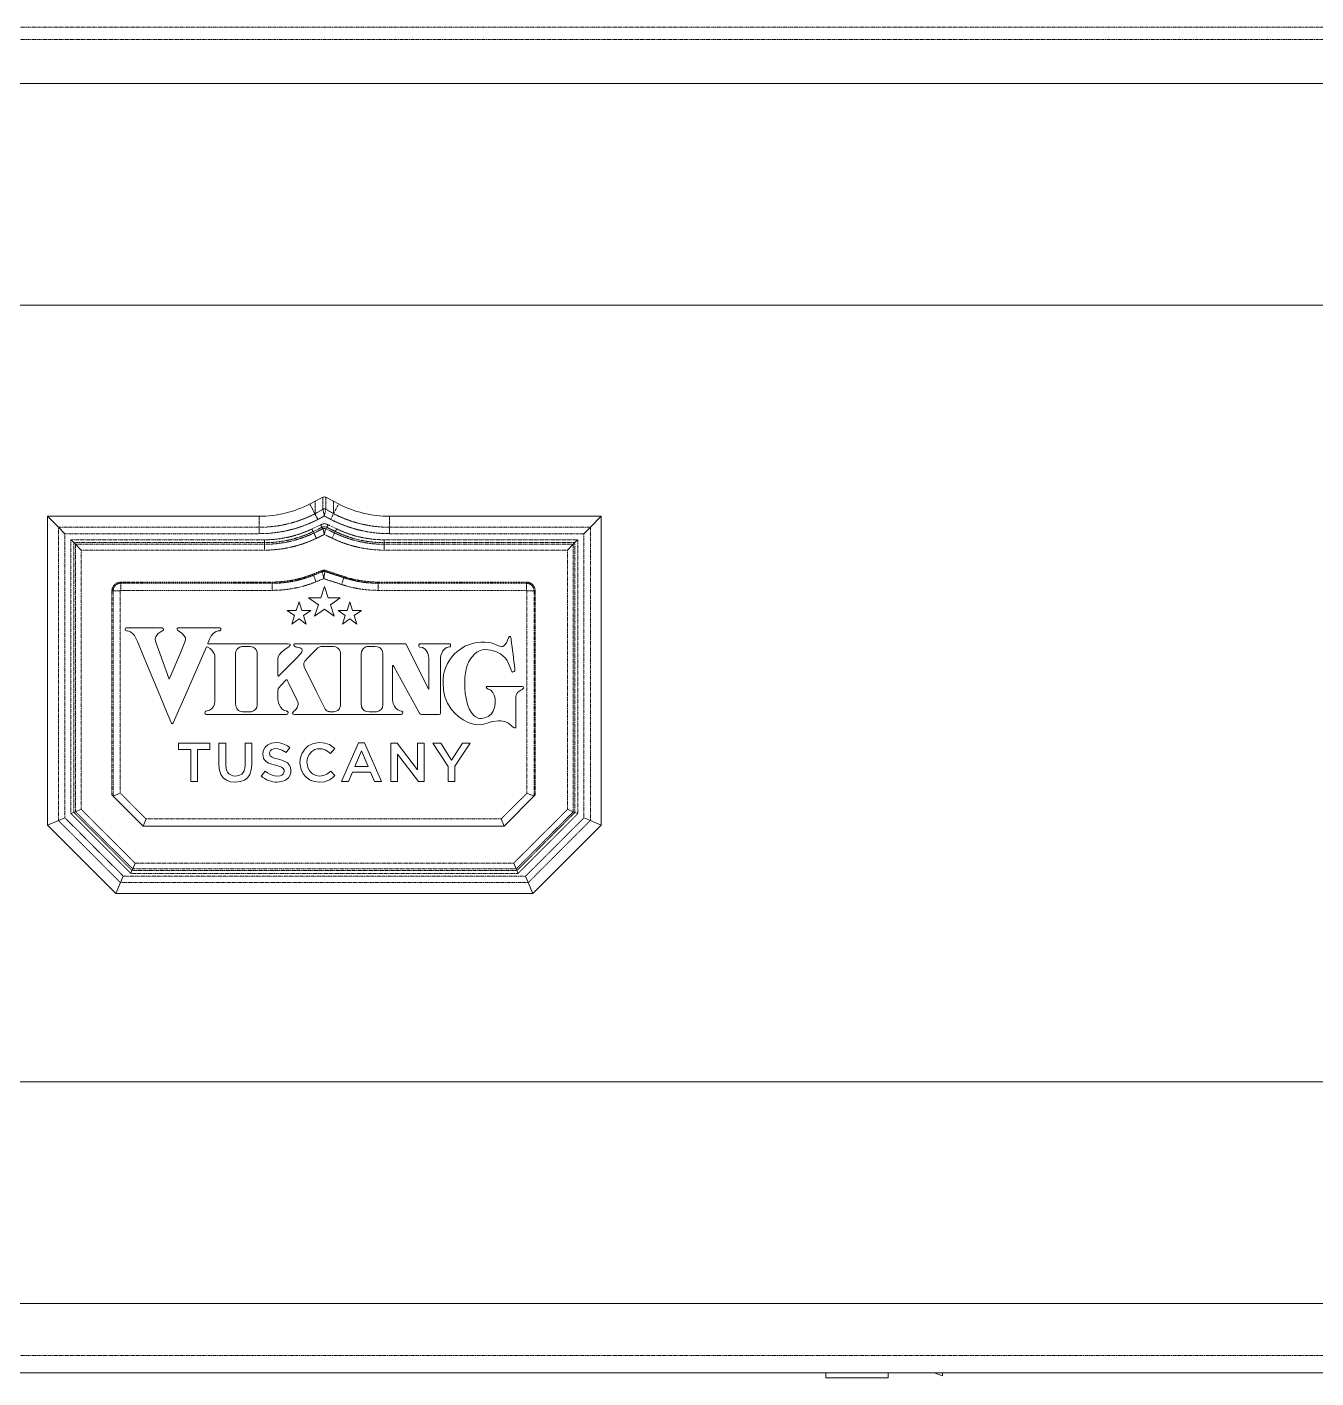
# Model space of a CAD drawing. Header units: millimetres. Extents: x 46989 to 543236, y 252623 to 526638.
# Drawn here: x 209782 to 213971, y 491020 to 495408 of the extents above; entities that cross this region are included whole.
import ezdxf

# ---------------------------------------------------------------- set-up
doc = ezdxf.new("R2010")
doc.units = ezdxf.units.MM
doc.linetypes.add('PHANTOM', pattern=[20, 10, -2, 2, -2, 2, -2])

msp = doc.modelspace()

# ---------------------------------------------------------------- linework, layer by layer
at = {"color": 7, "linetype": 'PHANTOM', "lineweight": 13, "ltscale": 0.03937}
for p, q in [((207325.9, 495408.2), (254755.9, 495408.2)), ((207325.9, 495368), (254755.9, 495368)), ((210959.7, 493818.9), (211648.1, 493818.9)), ((209883.8, 493783.2), (210536.2, 493783.2)), ((209883.8, 493783.2), (209883.8, 492830.6)), ((209904.7, 493762.3), (210536.2, 493762.3)), ((209904.7, 493762.3), (209904.7, 492839.2)), ((210959.7, 493783.2), (211612.4, 493783.2)), ((210959.7, 493762.3), (211591.5, 493762.3)), ((211591.5, 492839.2), (211591.5, 493762.3)), ((211612.4, 492830.6), (211612.4, 493783.2)), ((209924.4, 493742.6), (209924.4, 492853.1)), ((209924.4, 493742.6), (210553.9, 493742.6)), ((209933.9, 493733.2), (209933.9, 492857)), ((209933.9, 493733.2), (210553.9, 493733.2)), ((209939.2, 493727.9), (209939.2, 492859.2)), ((210553.9, 493727.9), (209939.2, 493727.9)), ((209958, 493709), (209958, 492867)), ((210553.9, 493709), (209958, 493709)), ((210942.1, 493742.6), (211571.7, 493742.6)), ((210942.1, 493733.2), (211562.3, 493733.2)), ((210942.1, 493727.9), (211557, 493727.9)), ((210942.1, 493709), (211538.1, 493709)), ((211538.1, 493709), (211538.1, 492867)), ((211557, 493727.9), (211557, 492859.2)), ((211562.3, 492857), (211562.3, 493733.2)), ((211571.7, 492853.1), (211571.7, 493742.6)), ((210057.7, 493576.3), (210057.7, 492913.9)), ((210061.3, 493576.3), (210061.3, 492910.3)), ((210061.6, 493576.3), (210061.6, 492910.1)), ((210084.6, 493576.3), (210084.6, 492919.6)), ((211406.5, 492919.6), (211406.5, 493576.3)), ((211429.4, 492910.1), (211429.4, 493576.3)), ((211429.8, 493576.3), (211429.8, 492910.3)), ((211433.4, 493576.3), (211433.4, 492913.9)), ((211322.6, 492835.7), (210168.5, 492835.7)), ((210132.8, 492692.3), (211363.4, 492692.3)), ((211401.9, 492649.7), (210094.3, 492649.7)), ((211377.3, 492658.7), (210118.9, 492658.7)), ((211373.4, 492668.1), (210122.8, 492668.1)), ((210125, 492673.4), (211371.2, 492673.4)), ((211410.6, 492628.8), (210085.6, 492628.8)), ((207325.9, 491093.2), (254755.9, 491093.2))]:
    msp.add_line(p, q, dxfattribs=at)
at = {"color": 7, "lineweight": 13, "ltscale": 0.03937}
for p, q in [((252909.5, 495224.8), (209171.6, 495224.8)), ((209171.6, 494504.8), (252909.5, 494504.8)), ((209848.1, 493818.9), (209848.1, 492815.8)), ((209848.1, 493818.9), (210536.2, 493818.9)), ((210959.7, 493818.9), (211648.1, 493818.9)), ((211648.1, 492815.8), (211648.1, 493818.9)), ((211332.1, 492812.6), (210158.9, 492812.6)), ((211425.4, 492593), (210070.8, 492593)), ((252909.5, 491981.9), (209172.3, 491981.9)), ((209172.3, 491261.9), (252909.5, 491261.9)), ((207378.1, 491036.3), (254703.7, 491036.3))]:
    msp.add_line(p, q, dxfattribs=at)
at = {"color": 7, "lineweight": 13, "ltscale": 0.000984299}
msp.add_line((210717.9, 493867.6), (210743.1, 493880.5), dxfattribs=at)
at = {"color": 7, "linetype": 'PHANTOM', "lineweight": 13, "ltscale": 0.001353}
for p, q in [((210743.1, 493880.5), (210743.1, 493841.6)), ((210753, 493880.5), (210753, 493841.6))]:
    msp.add_line(p, q, dxfattribs=at)
at = {"color": 7, "lineweight": 13, "ltscale": 0.000984322}
msp.add_line((210753, 493880.5), (210778.2, 493867.5), dxfattribs=at)
at = {"color": 7, "lineweight": 13, "ltscale": 0.00067197}
msp.add_line((210717.9, 493867.6), (210700.7, 493858.7), dxfattribs=at)
at = {"color": 7, "linetype": 'PHANTOM', "lineweight": 13, "ltscale": 0.00124}
for p, q in [((210717, 493827), (210700.7, 493858.7)), ((210536.2, 493783.2), (210536.2, 493818.9)), ((210959.7, 493783.2), (210959.7, 493818.9))]:
    msp.add_line(p, q, dxfattribs=at)
at = {"color": 7, "linetype": 'PHANTOM', "lineweight": 13, "ltscale": 0.001382}
msp.add_line((210717.9, 493867.6), (210717.9, 493827.8), dxfattribs=at)
at = {"color": 7, "linetype": 'PHANTOM', "lineweight": 13, "ltscale": 0.000735171}
msp.add_line((210724.7, 493831.1), (210743.1, 493841.6), dxfattribs=at)
at = {"color": 7, "linetype": 'PHANTOM', "lineweight": 13, "ltscale": 0.000731142}
msp.add_line((210771.2, 493831.1), (210753, 493841.6), dxfattribs=at)
at = {"color": 7, "lineweight": 13, "ltscale": 0.000632843}
msp.add_line((210778.2, 493867.5), (210794.4, 493859.1), dxfattribs=at)
at = {"color": 7, "linetype": 'PHANTOM', "lineweight": 13, "ltscale": 0.001381}
msp.add_line((210778.2, 493867.5), (210778.2, 493827.7), dxfattribs=at)
at = {"color": 7, "linetype": 'PHANTOM', "lineweight": 13, "ltscale": 0.001228}
msp.add_line((210778.2, 493827.7), (210794.4, 493859.1), dxfattribs=at)
at = {"color": 7, "lineweight": 13, "ltscale": 2.74193e-06}
msp.add_line((209848.1, 493818.9), (209848.1, 493818.9), dxfattribs=at)
at = {"color": 7, "lineweight": 13, "ltscale": 0.001754}
for p, q in [((209848.1, 493818.9), (209883.8, 493783.2)), ((211648.1, 493818.9), (211612.4, 493783.2))]:
    msp.add_line(p, q, dxfattribs=at)
at = {"color": 7, "linetype": 'PHANTOM', "lineweight": 13, "ltscale": 0.001098}
for p, q in [((210736.1, 493791.4), (210707.6, 493777.7)), ((210740.2, 493782.9), (210711.7, 493769.2)), ((210742.5, 493778.2), (210714, 493764.4))]:
    msp.add_line(p, q, dxfattribs=at)
at = {"color": 7, "linetype": 'PHANTOM', "lineweight": 13, "ltscale": 3.28323e-05}
msp.add_line((210717, 493827), (210717.9, 493827.4), dxfattribs=at)
at = {"color": 7, "linetype": 'PHANTOM', "lineweight": 13, "ltscale": 0.000725034}
msp.add_line((210726.6, 493808.4), (210717, 493827), dxfattribs=at)
at = {"color": 7, "linetype": 'PHANTOM', "lineweight": 13, "ltscale": 1.35767e-05}
for p, q in [((210717.9, 493827.8), (210717.9, 493827.4)), ((211429.8, 493576.3), (211429.4, 493576.3))]:
    msp.add_line(p, q, dxfattribs=at)
at = {"color": 7, "linetype": 'PHANTOM', "lineweight": 13, "ltscale": 0.00072465}
msp.add_line((210717.9, 493827.4), (210727.4, 493808.8), dxfattribs=at)
at = {"color": 7, "linetype": 'PHANTOM', "lineweight": 13, "ltscale": 3.06023e-05}
msp.add_line((210726.6, 493808.4), (210727.4, 493808.8), dxfattribs=at)
at = {"color": 7, "linetype": 'PHANTOM', "lineweight": 13, "ltscale": 0.000327664}
for p, q in [((210740.2, 493782.9), (210736.1, 493791.4)), ((210711.7, 493769.2), (210707.6, 493777.7))]:
    msp.add_line(p, q, dxfattribs=at)
at = {"color": 7, "linetype": 'PHANTOM', "lineweight": 13, "ltscale": 0.000327668}
for p, q in [((210756, 493782.9), (210760.1, 493791.4)), ((210783.6, 493769.6), (210787.7, 493778))]:
    msp.add_line(p, q, dxfattribs=at)
at = {"color": 7, "linetype": 'PHANTOM', "lineweight": 13, "ltscale": 0.001064}
for p, q in [((210760.1, 493791.4), (210787.7, 493778)), ((210753.7, 493778.1), (210781.2, 493764.8)), ((210756, 493782.9), (210783.6, 493769.6))]:
    msp.add_line(p, q, dxfattribs=at)
at = {"color": 7, "linetype": 'PHANTOM', "lineweight": 13, "ltscale": 0.000724607}
msp.add_line((210778.2, 493827.3), (210768.6, 493808.7), dxfattribs=at)
at = {"color": 7, "linetype": 'PHANTOM', "lineweight": 13, "ltscale": 1.37419e-05}
msp.add_line((210778.2, 493827.7), (210778.2, 493827.3), dxfattribs=at)
at = {"color": 7, "lineweight": 13, "ltscale": 2.71748e-06}
msp.add_line((211648.1, 493818.9), (211648.1, 493818.9), dxfattribs=at)
at = {"color": 7, "lineweight": 13, "ltscale": 0.001025}
for p, q in [((209883.8, 493783.2), (209904.7, 493762.3)), ((211591.5, 493762.3), (211612.4, 493783.2))]:
    msp.add_line(p, q, dxfattribs=at)
at = {"color": 7, "linetype": 'PHANTOM', "lineweight": 13, "ltscale": 0.000725048}
for p, q in [((210536.2, 493762.3), (210536.2, 493783.2)), ((210959.7, 493762.3), (210959.7, 493783.2))]:
    msp.add_line(p, q, dxfattribs=at)
at = {"color": 7, "linetype": 'PHANTOM', "lineweight": 13, "ltscale": 0.000184347}
msp.add_line((210714, 493764.4), (210711.7, 493769.2), dxfattribs=at)
at = {"color": 7, "linetype": 'PHANTOM', "lineweight": 13, "ltscale": 0.000655329}
msp.add_line((210722.2, 493747.4), (210714, 493764.4), dxfattribs=at)
at = {"color": 7, "linetype": 'PHANTOM', "lineweight": 13, "ltscale": 0.000997355}
msp.add_line((210748.1, 493759.9), (210722.2, 493747.4), dxfattribs=at)
at = {"color": 7, "linetype": 'PHANTOM', "lineweight": 13, "ltscale": 0.000184373}
msp.add_line((210742.5, 493778.2), (210740.2, 493782.9), dxfattribs=at)
at = {"color": 7, "linetype": 'PHANTOM', "lineweight": 13, "ltscale": 0.000963243}
msp.add_line((210748.1, 493759.9), (210773, 493747.8), dxfattribs=at)
at = {"color": 7, "linetype": 'PHANTOM', "lineweight": 13, "ltscale": 0.000184341}
msp.add_line((210753.7, 493778.1), (210756, 493782.9), dxfattribs=at)
at = {"color": 7, "linetype": 'PHANTOM', "lineweight": 13, "ltscale": 0.000655336}
msp.add_line((210773, 493747.8), (210781.2, 493764.8), dxfattribs=at)
at = {"color": 7, "linetype": 'PHANTOM', "lineweight": 13, "ltscale": 0.000184355}
msp.add_line((210781.2, 493764.8), (210783.6, 493769.6), dxfattribs=at)
at = {"color": 7, "lineweight": 13, "ltscale": 0.000463368}
for p, q in [((209933.9, 493733.2), (209924.4, 493742.6)), ((211562.3, 493733.2), (211571.7, 493742.6))]:
    msp.add_line(p, q, dxfattribs=at)
at = {"color": 7, "lineweight": 13, "ltscale": 0.000260734}
for p, q in [((209933.9, 493733.2), (209939.2, 493727.9)), ((211562.3, 493733.2), (211557, 493727.9))]:
    msp.add_line(p, q, dxfattribs=at)
at = {"color": 7, "lineweight": 13, "ltscale": 0.000926737}
for p, q in [((209939.2, 493727.9), (209958, 493709)), ((211557, 493727.9), (211538.1, 493709))]:
    msp.add_line(p, q, dxfattribs=at)
at = {"color": 7, "linetype": 'PHANTOM', "lineweight": 13, "ltscale": 0.000327658}
for p, q in [((210553.9, 493733.2), (210553.9, 493742.6)), ((210942.1, 493733.2), (210942.1, 493742.6))]:
    msp.add_line(p, q, dxfattribs=at)
at = {"color": 7, "linetype": 'PHANTOM', "lineweight": 13, "ltscale": 0.000184367}
for p, q in [((210553.9, 493727.9), (210553.9, 493733.2)), ((210942.1, 493727.9), (210942.1, 493733.2))]:
    msp.add_line(p, q, dxfattribs=at)
at = {"color": 7, "linetype": 'PHANTOM', "lineweight": 13, "ltscale": 0.000655317}
for p, q in [((210553.9, 493709), (210553.9, 493727.9)), ((210942.1, 493709), (210942.1, 493727.9))]:
    msp.add_line(p, q, dxfattribs=at)
at = {"color": 7, "linetype": 'PHANTOM', "lineweight": 13, "ltscale": 0.001075}
for p, q in [((210739.7, 493642.7), (210711, 493631)), ((210741, 493639.3), (210712.3, 493627.7)), ((210741.2, 493639), (210712.5, 493627.4))]:
    msp.add_line(p, q, dxfattribs=at)
at = {"color": 7, "linetype": 'PHANTOM', "lineweight": 13, "ltscale": 0.000124513}
msp.add_line((210711, 493631), (210712.3, 493627.7), dxfattribs=at)
at = {"color": 7, "linetype": 'PHANTOM', "lineweight": 13, "ltscale": 1.36098e-05}
for p, q in [((210712.3, 493627.7), (210712.5, 493627.4)), ((210741, 493639.3), (210741.2, 493639))]:
    msp.add_line(p, q, dxfattribs=at)
at = {"color": 7, "linetype": 'PHANTOM', "lineweight": 13, "ltscale": 0.000796974}
msp.add_line((210712.5, 493627.4), (210721.1, 493606.1), dxfattribs=at)
at = {"color": 7, "linetype": 'PHANTOM', "lineweight": 13, "ltscale": 0.000944194}
msp.add_line((210746.3, 493616.3), (210721.1, 493606.1), dxfattribs=at)
at = {"color": 7, "linetype": 'PHANTOM', "lineweight": 13, "ltscale": 0.000124526}
msp.add_line((210739.7, 493642.7), (210741, 493639.3), dxfattribs=at)
at = {"color": 7, "linetype": 'PHANTOM', "lineweight": 13, "ltscale": 0.002111}
msp.add_line((210746.3, 493616.3), (210804, 493597.3), dxfattribs=at)
at = {"color": 7, "linetype": 'PHANTOM', "lineweight": 13, "ltscale": 1.36162e-05}
msp.add_line((210750, 493639.6), (210749.9, 493639.3), dxfattribs=at)
at = {"color": 7, "linetype": 'PHANTOM', "lineweight": 13, "ltscale": 0.002242}
for p, q in [((210749.9, 493639.3), (210811.2, 493619.1)), ((210750, 493639.6), (210811.3, 493619.5)), ((210751.1, 493643), (210812.5, 493622.9))]:
    msp.add_line(p, q, dxfattribs=at)
at = {"color": 7, "linetype": 'PHANTOM', "lineweight": 13, "ltscale": 0.000124536}
msp.add_line((210751.1, 493643), (210750, 493639.6), dxfattribs=at)
at = {"color": 7, "linetype": 'PHANTOM', "lineweight": 13, "ltscale": 0.000796962}
msp.add_line((210811.2, 493619.1), (210804, 493597.3), dxfattribs=at)
at = {"color": 7, "linetype": 'PHANTOM', "lineweight": 13, "ltscale": 1.35975e-05}
msp.add_line((210811.3, 493619.5), (210811.2, 493619.1), dxfattribs=at)
at = {"color": 7, "linetype": 'PHANTOM', "lineweight": 13, "ltscale": 0.000124522}
msp.add_line((210812.5, 493622.9), (210811.3, 493619.5), dxfattribs=at)
at = {"color": 7, "linetype": 'PHANTOM', "lineweight": 13, "ltscale": 0.000124473}
msp.add_line((210057.7, 493576.3), (210061.3, 493576.3), dxfattribs=at)
at = {"color": 7, "linetype": 'PHANTOM', "lineweight": 13, "ltscale": 1.36368e-05}
msp.add_line((210061.3, 493576.3), (210061.6, 493576.3), dxfattribs=at)
at = {"color": 7, "linetype": 'PHANTOM', "lineweight": 13, "ltscale": 0.000796941}
for p, q in [((210061.6, 493576.3), (210084.6, 493576.3)), ((210086.5, 493601.2), (210086.5, 493578.3)), ((210578.1, 493601.2), (210578.1, 493578.3)), ((210923, 493601.2), (210923, 493578.3)), ((211404.5, 493601.2), (211404.5, 493578.3)), ((211429.4, 493576.3), (211406.5, 493576.3))]:
    msp.add_line(p, q, dxfattribs=at)
at = {"color": 7, "linetype": 'PHANTOM', "lineweight": 13, "ltscale": 0.000124518}
for p, q in [((210086.5, 493605.2), (210086.5, 493601.6)), ((210578.1, 493605.2), (210578.1, 493601.6)), ((210923, 493605.2), (210923, 493601.6)), ((211404.5, 493605.2), (211404.5, 493601.6))]:
    msp.add_line(p, q, dxfattribs=at)
at = {"color": 7, "linetype": 'PHANTOM', "lineweight": 13, "ltscale": 0.01707}
for p, q in [((210086.5, 493605.2), (210578.1, 493605.2)), ((210086.5, 493601.6), (210578.1, 493601.6)), ((210086.5, 493601.2), (210578.1, 493601.2)), ((210086.5, 493578.3), (210578.1, 493578.3))]:
    msp.add_line(p, q, dxfattribs=at)
at = {"color": 7, "linetype": 'PHANTOM', "lineweight": 13, "ltscale": 1.36218e-05}
for p, q in [((210086.5, 493601.6), (210086.5, 493601.2)), ((210578.1, 493601.6), (210578.1, 493601.2)), ((210923, 493601.6), (210923, 493601.2)), ((211404.5, 493601.6), (211404.5, 493601.2))]:
    msp.add_line(p, q, dxfattribs=at)
at = {"color": 7, "lineweight": 13, "ltscale": 0.001362}
for p, q in [((210748.1, 493591.3), (210736.1, 493553.9)), ((210760, 493553.9), (210748.1, 493591.3)), ((210696.8, 493554.1), (210728.7, 493531.1)), ((210736.1, 493553.9), (210696.8, 493554.1)), ((210728.7, 493531.1), (210716.4, 493493.9)), ((210799.3, 493554.1), (210760, 493553.9)), ((210767.4, 493531.1), (210799.3, 493554.1)), ((210779.7, 493493.9), (210767.4, 493531.1)), ((210716.4, 493493.9), (210748.1, 493517)), ((210748.1, 493517), (210779.7, 493493.9))]:
    msp.add_line(p, q, dxfattribs=at)
at = {"color": 7, "linetype": 'PHANTOM', "lineweight": 13, "ltscale": 0.01672}
for p, q in [((210923, 493605.2), (211404.5, 493605.2)), ((210923, 493601.6), (211404.5, 493601.6)), ((210923, 493601.2), (211404.5, 493601.2)), ((210923, 493578.3), (211404.5, 493578.3))]:
    msp.add_line(p, q, dxfattribs=at)
at = {"color": 7, "linetype": 'PHANTOM', "lineweight": 13, "ltscale": 0.000124533}
msp.add_line((211433.4, 493576.3), (211429.8, 493576.3), dxfattribs=at)
at = {"color": 7, "lineweight": 13, "ltscale": 0.001011}
for p, q in [((210665.6, 493540.9), (210656.8, 493513.2)), ((210674.5, 493513.2), (210665.6, 493540.9)), ((210830.5, 493540.9), (210821.6, 493513.2)), ((210839.4, 493513.2), (210830.5, 493540.9)), ((210627.6, 493513.3), (210651.3, 493496.2)), ((210656.8, 493513.2), (210627.6, 493513.3)), ((210651.3, 493496.2), (210642.1, 493468.6)), ((210642.1, 493468.6), (210665.6, 493485.8)), ((210665.6, 493485.8), (210689.1, 493468.6)), ((210703.7, 493513.3), (210674.5, 493513.2)), ((210680, 493496.2), (210703.7, 493513.3)), ((210689.1, 493468.6), (210680, 493496.2)), ((210792.4, 493513.3), (210816.1, 493496.2)), ((210821.6, 493513.2), (210792.4, 493513.3)), ((210816.1, 493496.2), (210807, 493468.6)), ((210807, 493468.6), (210830.5, 493485.8)), ((210830.5, 493485.8), (210854, 493468.6)), ((210868.5, 493513.3), (210839.4, 493513.2)), ((210844.9, 493496.2), (210868.5, 493513.3)), ((210854, 493468.6), (210844.9, 493496.2))]:
    msp.add_line(p, q, dxfattribs=at)
at = {"color": 7, "lineweight": 13, "ltscale": 0.004533}
msp.add_line((210243.2, 493290), (210199.3, 493412.9), dxfattribs=at)
at = {"color": 7, "lineweight": 13, "ltscale": 0.000485612}
msp.add_line((210620.6, 493386.7), (210632.2, 493394.6), dxfattribs=at)
at = {"color": 7, "lineweight": 13, "ltscale": 0.012492}
msp.add_line((211012.8, 493404.1), (210653.1, 493404.1), dxfattribs=at)
at = {"color": 7, "lineweight": 13, "ltscale": 0.000210259}
msp.add_line((210891.4, 493395.9), (210897.4, 493396), dxfattribs=at)
at = {"color": 7, "lineweight": 13, "ltscale": 0.005677}
msp.add_line((211086.2, 493258), (211012.8, 493404.1), dxfattribs=at)
at = {"color": 7, "lineweight": 13, "ltscale": 0.000461536}
msp.add_line((211314, 493398.1), (211301.7, 493403), dxfattribs=at)
at = {"color": 7, "lineweight": 13, "ltscale": 3.81288e-05}
msp.add_line((211355.2, 493419), (211355.1, 493420.1), dxfattribs=at)
at = {"color": 7, "lineweight": 13, "ltscale": 0.005128}
for p, q in [((210459.6, 493209.7), (210459.6, 493357.4)), ((210529.9, 493369.9), (210529.9, 493222.3))]:
    msp.add_line(p, q, dxfattribs=at)
at = {"color": 7, "lineweight": 13, "ltscale": 8.1195e-05}
msp.add_line((210938.3, 493372.3), (210938.3, 493369.9), dxfattribs=at)
at = {"color": 7, "lineweight": 13, "ltscale": 0.000468802}
msp.add_line((210938.3, 493369.9), (210938.3, 493356.4), dxfattribs=at)
at = {"color": 7, "lineweight": 13, "ltscale": 0.000500055}
msp.add_line((211125.1, 493344.5), (211125.5, 493358.9), dxfattribs=at)
at = {"color": 7, "lineweight": 13, "ltscale": 7.25934e-05}
msp.add_line((210597.1, 493303.2), (210597.1, 493305.2), dxfattribs=at)
at = {"color": 7, "lineweight": 13, "ltscale": 8.44207e-05}
msp.add_line((210969.4, 493331.1), (210969.7, 493333.5), dxfattribs=at)
at = {"color": 7, "lineweight": 13, "ltscale": 3.52905e-05}
msp.add_line((210969.5, 493330.1), (210969.4, 493331.1), dxfattribs=at)
at = {"color": 7, "lineweight": 13, "ltscale": 9.78269e-05}
msp.add_line((210972, 493333.8), (210973.5, 493331.4), dxfattribs=at)
at = {"color": 7, "lineweight": 13, "ltscale": 0.00601}
msp.add_line((210973.5, 493331.4), (211056.7, 493179.7), dxfattribs=at)
at = {"color": 7, "lineweight": 13, "ltscale": 0.001238}
msp.add_line((210597.4, 493258.9), (210621.6, 493285.1), dxfattribs=at)
at = {"color": 7, "lineweight": 13, "ltscale": 4.7366e-05}
msp.add_line((210627.8, 493285.6), (210628.4, 493284.4), dxfattribs=at)
at = {"color": 7, "lineweight": 13, "ltscale": 0.000346194}
msp.add_line((210628.4, 493284.4), (210632.7, 493275.4), dxfattribs=at)
at = {"color": 7, "lineweight": 13, "ltscale": 2.12361e-05}
msp.add_line((211395.8, 493262.6), (211395.8, 493263.2), dxfattribs=at)
at = {"color": 7, "lineweight": 13, "ltscale": 0.002213}
msp.add_line((211370.4, 493168.8), (211370.5, 493232.5), dxfattribs=at)
at = {"color": 7, "lineweight": 13, "ltscale": 5.12769e-05}
msp.add_line((210624.2, 493186.5), (210622.7, 493186.8), dxfattribs=at)
at = {"color": 7, "lineweight": 13, "ltscale": 3.36921e-05}
msp.add_line((210625.2, 493186.3), (210624.2, 493186.5), dxfattribs=at)
at = {"color": 7, "lineweight": 13, "ltscale": 0.000271453}
msp.add_line((210756.1, 493186.9), (210750.7, 493192.5), dxfattribs=at)
at = {"color": 7, "lineweight": 13, "ltscale": 1.44104e-05}
msp.add_line((210766.2, 493183.8), (210765.8, 493183.9), dxfattribs=at)
at = {"color": 7, "lineweight": 13, "ltscale": 0.000144058}
msp.add_line((210914.9, 493183.7), (210910.8, 493183.7), dxfattribs=at)
at = {"color": 7, "lineweight": 13, "ltscale": 0.001101}
msp.add_line((211370.5, 493137.1), (211370.4, 493168.8), dxfattribs=at)
at = {"color": 7, "lineweight": 13, "ltscale": 0.000705133}
for p, q in [((210274.2, 493081.8), (210274.2, 493061.5)), ((210375.4, 493061.5), (210375.4, 493081.8))]:
    msp.add_line(p, q, dxfattribs=at)
at = {"color": 7, "lineweight": 13, "ltscale": 0.003513}
msp.add_line((210375.4, 493081.8), (210274.2, 493081.8), dxfattribs=at)
at = {"color": 7, "lineweight": 13, "ltscale": 0.001373}
for p, q in [((210274.2, 493061.5), (210313.7, 493061.5)), ((210335.8, 493061.5), (210375.4, 493061.5))]:
    msp.add_line(p, q, dxfattribs=at)
at = {"color": 7, "lineweight": 13, "ltscale": 0.003624}
for p, q in [((210313.7, 493061.5), (210313.7, 492957.1)), ((210335.8, 492957.1), (210335.8, 493061.5))]:
    msp.add_line(p, q, dxfattribs=at)
at = {"color": 7, "lineweight": 13, "ltscale": 0.000760717}
for p, q in [((210427.4, 493081.8), (210405.5, 493081.8)), ((210512.2, 493081.8), (210490.2, 493081.8))]:
    msp.add_line(p, q, dxfattribs=at)
at = {"color": 7, "lineweight": 13, "ltscale": 0.002493}
for p, q in [((210405.5, 493081.8), (210405.5, 493010)), ((210490.2, 493081.8), (210490.2, 493010))]:
    msp.add_line(p, q, dxfattribs=at)
at = {"color": 7, "lineweight": 13, "ltscale": 0.002462}
msp.add_line((210427.4, 493010.9), (210427.4, 493081.8), dxfattribs=at)
at = {"color": 7, "lineweight": 13, "ltscale": 0.002455}
msp.add_line((210512.2, 493011.1), (210512.2, 493081.8), dxfattribs=at)
at = {"color": 7, "lineweight": 13, "ltscale": 0.000705284}
msp.add_line((210623.8, 493051.3), (210635.6, 493067.9), dxfattribs=at)
at = {"color": 7, "lineweight": 13, "ltscale": 0.000745347}
msp.add_line((210767.6, 493048.3), (210781.6, 493064.5), dxfattribs=at)
at = {"color": 7, "lineweight": 13, "ltscale": 0.004758}
for p, q in [((210858.6, 493082.7), (210803.7, 492957.1)), ((210933.7, 492957.1), (210878.9, 493082.7))]:
    msp.add_line(p, q, dxfattribs=at)
at = {"color": 7, "lineweight": 13, "ltscale": 0.001884}
msp.add_line((210847, 493006.6), (210868.4, 493056.5), dxfattribs=at)
at = {"color": 7, "lineweight": 13, "ltscale": 0.000705028}
msp.add_line((210878.9, 493082.7), (210858.6, 493082.7), dxfattribs=at)
at = {"color": 7, "lineweight": 13, "ltscale": 0.001887}
msp.add_line((210868.4, 493056.5), (210889.9, 493006.6), dxfattribs=at)
at = {"color": 7, "lineweight": 13, "ltscale": 0.004329}
for p, q in [((210964, 493081.8), (210964, 492957.1)), ((211072.7, 492957.1), (211072.7, 493081.8))]:
    msp.add_line(p, q, dxfattribs=at)
at = {"color": 7, "lineweight": 13, "ltscale": 0.000705148}
msp.add_line((210984.3, 493081.8), (210964, 493081.8), dxfattribs=at)
at = {"color": 7, "lineweight": 13, "ltscale": 0.003787}
msp.add_line((211051.1, 492995.6), (210984.3, 493081.8), dxfattribs=at)
at = {"color": 7, "lineweight": 13, "ltscale": 0.003897}
msp.add_line((210985.6, 493045.8), (211054.3, 492957.1), dxfattribs=at)
at = {"color": 7, "lineweight": 13, "ltscale": 0.00308}
msp.add_line((210985.6, 492957.1), (210985.6, 493045.8), dxfattribs=at)
at = {"color": 7, "lineweight": 13, "ltscale": 0.002993}
msp.add_line((211051.1, 493081.8), (211051.1, 492995.6), dxfattribs=at)
at = {"color": 7, "lineweight": 13, "ltscale": 0.000748281}
msp.add_line((211072.7, 493081.8), (211051.1, 493081.8), dxfattribs=at)
at = {"color": 7, "lineweight": 13, "ltscale": 0.000896664}
msp.add_line((211126.6, 493081.8), (211100.8, 493081.8), dxfattribs=at)
at = {"color": 7, "lineweight": 13, "ltscale": 0.003136}
msp.add_line((211100.8, 493081.8), (211150.3, 493006.2), dxfattribs=at)
at = {"color": 7, "lineweight": 13, "ltscale": 0.002268}
msp.add_line((211161.5, 493026.6), (211126.6, 493081.8), dxfattribs=at)
at = {"color": 7, "lineweight": 13, "ltscale": 0.002275}
msp.add_line((211196.8, 493081.8), (211161.5, 493026.6), dxfattribs=at)
at = {"color": 7, "lineweight": 13, "ltscale": 0.00312}
msp.add_line((211172.4, 493006.8), (211221.9, 493081.8), dxfattribs=at)
at = {"color": 7, "lineweight": 13, "ltscale": 0.000872094}
msp.add_line((211221.9, 493081.8), (211196.8, 493081.8), dxfattribs=at)
at = {"color": 7, "lineweight": 13, "ltscale": 0.001491}
msp.add_line((210889.9, 493006.6), (210847, 493006.6), dxfattribs=at)
at = {"color": 7, "lineweight": 13, "ltscale": 0.001707}
msp.add_line((211150.3, 493006.2), (211150.3, 492957.1), dxfattribs=at)
at = {"color": 7, "lineweight": 13, "ltscale": 0.001726}
msp.add_line((211172.4, 492957.1), (211172.4, 493006.8), dxfattribs=at)
at = {"color": 7, "lineweight": 13, "ltscale": 0.000766964}
msp.add_line((210313.7, 492957.1), (210335.8, 492957.1), dxfattribs=at)
at = {"color": 7, "lineweight": 13, "ltscale": 0.000711134}
msp.add_line((210556, 492990.9), (210542.8, 492975.2), dxfattribs=at)
at = {"color": 7, "lineweight": 13, "ltscale": 0.000695284}
msp.add_line((210782.5, 492977), (210768.5, 492991.3), dxfattribs=at)
at = {"color": 7, "lineweight": 13, "ltscale": 0.000779219}
msp.add_line((210803.7, 492957.1), (210826.1, 492957.1), dxfattribs=at)
at = {"color": 7, "lineweight": 13, "ltscale": 0.001136}
msp.add_line((210826.1, 492957.1), (210839, 492987.2), dxfattribs=at)
at = {"color": 7, "lineweight": 13, "ltscale": 0.002047}
msp.add_line((210839, 492987.2), (210897.9, 492987.2), dxfattribs=at)
at = {"color": 7, "lineweight": 13, "ltscale": 0.001134}
msp.add_line((210897.9, 492987.2), (210910.6, 492957.1), dxfattribs=at)
at = {"color": 7, "lineweight": 13, "ltscale": 0.00080409}
msp.add_line((210910.6, 492957.1), (210933.7, 492957.1), dxfattribs=at)
at = {"color": 7, "lineweight": 13, "ltscale": 0.000748462}
msp.add_line((210964, 492957.1), (210985.6, 492957.1), dxfattribs=at)
at = {"color": 7, "lineweight": 13, "ltscale": 0.000636964}
msp.add_line((211054.3, 492957.1), (211072.7, 492957.1), dxfattribs=at)
at = {"color": 7, "lineweight": 13, "ltscale": 0.000767024}
msp.add_line((211150.3, 492957.1), (211172.4, 492957.1), dxfattribs=at)
at = {"color": 7, "lineweight": 13, "ltscale": 0.004973}
for p, q in [((210057.7, 492913.9), (210158.9, 492812.6)), ((211433.4, 492913.9), (211332.1, 492812.6))]:
    msp.add_line(p, q, dxfattribs=at)
at = {"color": 7, "lineweight": 13, "ltscale": 0.000862604}
for p, q in [((210084.6, 492919.6), (210061.6, 492910.1)), ((211406.5, 492919.6), (211429.4, 492910.1))]:
    msp.add_line(p, q, dxfattribs=at)
at = {"color": 7, "linetype": 'PHANTOM', "lineweight": 13, "ltscale": 0.004119}
for p, q in [((210084.6, 492919.6), (210168.5, 492835.7)), ((211322.6, 492835.7), (211406.5, 492919.6))]:
    msp.add_line(p, q, dxfattribs=at)
at = {"color": 7, "lineweight": 13, "ltscale": 0.000709283}
for p, q in [((209939.2, 492859.2), (209958, 492867)), ((211557, 492859.2), (211538.1, 492867))]:
    msp.add_line(p, q, dxfattribs=at)
at = {"color": 7, "linetype": 'PHANTOM', "lineweight": 13, "ltscale": 0.00858}
for p, q in [((209958, 492867), (210132.8, 492692.3)), ((211538.1, 492867), (211363.4, 492692.3))]:
    msp.add_line(p, q, dxfattribs=at)
at = {"color": 7, "lineweight": 13, "ltscale": 0.001344}
for p, q in [((209848.1, 492815.8), (209883.8, 492830.6)), ((211648.1, 492815.8), (211612.4, 492830.6)), ((210070.8, 492593), (210085.6, 492628.8)), ((211425.4, 492593), (211410.6, 492628.8))]:
    msp.add_line(p, q, dxfattribs=at)
at = {"color": 7, "lineweight": 13, "ltscale": 0.000784828}
for p, q in [((209883.8, 492830.6), (209904.7, 492839.2)), ((211612.4, 492830.6), (211591.5, 492839.2))]:
    msp.add_line(p, q, dxfattribs=at)
at = {"color": 7, "linetype": 'PHANTOM', "lineweight": 13, "ltscale": 0.009909}
for p, q in [((210085.6, 492628.8), (209883.8, 492830.6)), ((211410.6, 492628.8), (211612.4, 492830.6))]:
    msp.add_line(p, q, dxfattribs=at)
at = {"color": 7, "linetype": 'PHANTOM', "lineweight": 13, "ltscale": 0.009308}
for p, q in [((210094.3, 492649.7), (209904.7, 492839.2)), ((211401.9, 492649.7), (211591.5, 492839.2))]:
    msp.add_line(p, q, dxfattribs=at)
at = {"color": 7, "lineweight": 13, "ltscale": 0.000354642}
for p, q in [((209933.9, 492857), (209924.4, 492853.1)), ((211562.3, 492857), (211571.7, 492853.1))]:
    msp.add_line(p, q, dxfattribs=at)
at = {"color": 7, "linetype": 'PHANTOM', "lineweight": 13, "ltscale": 0.009548}
for p, q in [((209924.4, 492853.1), (210118.9, 492658.7)), ((211377.3, 492658.7), (211571.7, 492853.1))]:
    msp.add_line(p, q, dxfattribs=at)
at = {"color": 7, "lineweight": 13, "ltscale": 0.000199558}
for p, q in [((209933.9, 492857), (209939.2, 492859.2)), ((211562.3, 492857), (211557, 492859.2))]:
    msp.add_line(p, q, dxfattribs=at)
at = {"color": 7, "linetype": 'PHANTOM', "lineweight": 13, "ltscale": 0.009276}
for p, q in [((209933.9, 492857), (210122.8, 492668.1)), ((211373.4, 492668.1), (211562.3, 492857))]:
    msp.add_line(p, q, dxfattribs=at)
at = {"color": 7, "linetype": 'PHANTOM', "lineweight": 13, "ltscale": 0.009123}
for p, q in [((209939.2, 492859.2), (210125, 492673.4)), ((211557, 492859.2), (211371.2, 492673.4))]:
    msp.add_line(p, q, dxfattribs=at)
at = {"color": 7, "lineweight": 13, "ltscale": 0.00086591}
msp.add_line((210158.9, 492812.6), (210168.5, 492835.7), dxfattribs=at)
at = {"color": 7, "lineweight": 13, "ltscale": 0.000865933}
msp.add_line((211332.1, 492812.6), (211322.6, 492835.7), dxfattribs=at)
at = {"color": 7, "lineweight": 13, "ltscale": 0.010938}
for p, q in [((210070.8, 492593), (209848.1, 492815.8)), ((211425.4, 492593), (211648.1, 492815.8))]:
    msp.add_line(p, q, dxfattribs=at)
at = {"color": 7, "lineweight": 13, "ltscale": 0.000709307}
for p, q in [((210125, 492673.4), (210132.8, 492692.3)), ((211371.2, 492673.4), (211363.4, 492692.3))]:
    msp.add_line(p, q, dxfattribs=at)
at = {"color": 7, "lineweight": 13, "ltscale": 0.000784803}
for p, q in [((210085.6, 492628.8), (210094.3, 492649.7)), ((211410.6, 492628.8), (211401.9, 492649.7))]:
    msp.add_line(p, q, dxfattribs=at)
at = {"color": 7, "lineweight": 13, "ltscale": 0.00035465}
for p, q in [((210122.8, 492668.1), (210118.9, 492658.7)), ((211373.4, 492668.1), (211377.3, 492658.7))]:
    msp.add_line(p, q, dxfattribs=at)
at = {"color": 7, "lineweight": 13, "ltscale": 0.000199545}
for p, q in [((210122.8, 492668.1), (210125, 492673.4)), ((211373.4, 492668.1), (211371.2, 492673.4))]:
    msp.add_line(p, q, dxfattribs=at)
at = {"color": 7, "lineweight": 13, "ltscale": 0.000575756}
for p, q in [((212377.6, 491036.3), (212377.6, 491019.7)), ((212580, 491036.3), (212580, 491019.7))]:
    msp.add_line(p, q, dxfattribs=at)
at = {"color": 7, "lineweight": 13, "ltscale": 0.001005}
msp.add_line((212756.7, 491026.4), (212729.5, 491036.3), dxfattribs=at)
at = {"color": 7, "lineweight": 13, "ltscale": 0.000343863}
msp.add_line((212756.7, 491036.3), (212756.7, 491026.4), dxfattribs=at)
at = {"color": 7, "lineweight": 13, "ltscale": 0.006595}
msp.add_line((212377.6, 491019.7), (212567.6, 491019.7), dxfattribs=at)
at = {"color": 7, "lineweight": 13, "ltscale": 0.000430009}
msp.add_line((212567.6, 491019.7), (212580, 491019.7), dxfattribs=at)
at = {"color": 7, "linetype": 'PHANTOM', "lineweight": 13, "ltscale": 0.03937}
for points in [[(210748.1, 493759.9), (210745.1, 493773.4), (210743.7, 493776.9), (210742.5, 493778.2)], [(210748.1, 493759.9), (210751, 493773.4), (210752.5, 493776.9), (210753.7, 493778.1)], [(210746.3, 493616.3), (210742, 493636.7), (210741.4, 493638.6), (210741.2, 493639)], [(210746.3, 493616.3), (210749.2, 493637), (210749.7, 493638.9), (210749.9, 493639.3)]]:
    msp.add_lwpolyline(points, dxfattribs=at)
at = {"color": 7, "lineweight": 13, "ltscale": 0.03937}
for points in [[(210101.6, 493455.6), (210100.6, 493453.8), (210100.2, 493451.9), (210100.4, 493449.9), (210101.9, 493447.9), (210104.8, 493446.9)], [(210106.9, 493457), (210103.5, 493456.7), (210101.6, 493455.6)], [(210104.8, 493446.9), (210108.1, 493446.8), (210117.7, 493443.6), (210125.9, 493437.4), (210130.6, 493431.8), (210134.6, 493425.6), (210140.5, 493412.4)], [(210199.3, 493412.9), (210198.5, 493420.5), (210200.5, 493427.6), (210203.8, 493433.1), (210208, 493437.9), (210213.9, 493442.6), (210220.2, 493446.1), (210223.1, 493447.6), (210224.7, 493449.5), (210225.4, 493452.5), (210224.5, 493454.7), (210221.4, 493456.7), (210218.7, 493457), (210198.1, 493457), (210106.9, 493457)], [(210407.2, 493456.9), (210308.3, 493457), (210278.9, 493457), (210275.9, 493456.9), (210272.4, 493456.4), (210270, 493454.6), (210269.3, 493451.8), (210270.3, 493449.4), (210273.7, 493446.4)], [(210273.7, 493446.4), (210285.9, 493438.5), (210292.7, 493431), (210296.2, 493423.6), (210296.6, 493418.4), (210295.3, 493412.8)], [(210370, 493408.5), (210374.8, 493420.1), (210380.6, 493430.3), (210387.7, 493438.7), (210396.4, 493444.6), (210401.3, 493446.3), (210406.5, 493446.9), (210408.3, 493447), (210409.9, 493447.8), (210411.3, 493450.1), (210411.7, 493453), (210411.2, 493454.9), (210409.8, 493456.3), (210407.2, 493456.9)], [(210140.5, 493412.4), (210165, 493353.5), (210213.3, 493237.5), (210237.6, 493179), (210250, 493149.5), (210251.3, 493146.8)], [(210295.3, 493412.8), (210280.2, 493375.7), (210248.6, 493302.2), (210243.2, 493290)], [(210257.1, 493147.4), (210298.5, 493243.2), (210364.5, 493394.8)], [(210364.5, 493394.8), (210368.9, 493393.6), (210376.7, 493389), (210382.1, 493383.8), (210386.9, 493377.9), (210389.7, 493373.1), (210391.7, 493366.2), (210392.3, 493357.2)], [(210369.3, 493405.2), (210369.5, 493407), (210370, 493408.5)], [(210636.6, 493403.5), (210628.9, 493404.6), (210451.7, 493404.6), (210390.6, 493404.5), (210371.4, 493404.6), (210370.2, 493404.7), (210369.7, 493404.8), (210369.5, 493405), (210369.3, 493405.2)], [(210459.5, 493373.7), (210460.8, 493380), (210463.7, 493385.8), (210468.1, 493390.7), (210473.7, 493394), (210479.8, 493395.7)], [(210479.8, 493395.7), (210484.7, 493396), (210496.3, 493395.9)], [(210496.3, 493395.9), (210507.3, 493395.9), (210512.7, 493395)], [(210632.2, 493394.6), (210636.3, 493398.6), (210637.2, 493400.6), (210637.3, 493402.3), (210636.6, 493403.5)], [(210653.1, 493404.1), (210650.4, 493404), (210649.3, 493403.6), (210648.6, 493402.6), (210648.5, 493401.8), (210648.9, 493400.1), (210650.9, 493397.1), (210654, 493394.7), (210657.2, 493393.9), (210660.4, 493393.5), (210668.9, 493391.8), (210672.8, 493389.5), (210674.4, 493387.9), (210675.8, 493384.3)], [(210714.6, 493379.4), (210721, 493386), (210727.3, 493391.6), (210730.9, 493393.8), (210736.9, 493395.6), (210741.7, 493395.9), (210754.6, 493396)], [(210754.6, 493396), (210773, 493396), (210777.5, 493395.9)], [(210777.5, 493395.9), (210784.2, 493394.8), (210790.4, 493392), (210797, 493385.5)], [(210912.3, 493396), (210920.2, 493395.3), (210924.1, 493394.1)], [(211055.6, 493402.7), (211055, 493401.2), (211055, 493397), (211056.1, 493394.9)], [(211061.5, 493404.6), (211057.5, 493404), (211056.1, 493403.3), (211055.6, 493402.7)], [(211056.1, 493394.9), (211058.7, 493393.9), (211067, 493392.2)], [(211146, 493392.2), (211150.4, 493393.2), (211155.6, 493394.3), (211157.3, 493395.2), (211157.9, 493396.1), (211158, 493396.9), (211158.1, 493398.5), (211158.1, 493401), (211157.5, 493402.5), (211156.6, 493403.5), (211155.3, 493404.2), (211152, 493404.5), (211147.4, 493404.6), (211129.3, 493404.6), (211061.5, 493404.6)], [(211067, 493392.2), (211072.4, 493389.4), (211076.3, 493385.8), (211082.7, 493376.4), (211086.6, 493366.4), (211087.5, 493358.5), (211087.5, 493258.2), (211087, 493257.7), (211086.2, 493258)], [(211125.5, 493358.9), (211126.7, 493366.3), (211130.4, 493376.4), (211133.2, 493381.4), (211136.8, 493386), (211140.9, 493389.6), (211146, 493392.2)], [(211301.7, 493403), (211290.2, 493407.3), (211280.5, 493409.3), (211269.6, 493409.9)], [(211345.7, 493421.4), (211339.5, 493407.7), (211333.8, 493399.9), (211330.4, 493397.2), (211326.5, 493395.9), (211322.4, 493395.8), (211314, 493398.1)], [(211355.1, 493420.1), (211354, 493425.2), (211352.7, 493427.6), (211351.8, 493428.4), (211350.7, 493428.7), (211350, 493428.4), (211348.6, 493427.2)], [(210392.3, 493357.2), (210392.3, 493264.6), (210392.3, 493226.2), (210392, 493216.9), (210390.8, 493209), (210388, 493201.4), (210384.8, 493196.3), (210380.3, 493192.1), (210374.6, 493189.1), (210364.4, 493186.2), (210361.7, 493185.5)], [(210459.6, 493357.4), (210459.5, 493368.8), (210459.5, 493373.7)], [(210525.9, 493385.7), (210528.4, 493380.6), (210529.7, 493374.9), (210529.9, 493369.9)], [(210597.1, 493305.2), (210597.1, 493343.8), (210597.1, 493354.3), (210598.3, 493362.4), (210602.5, 493370.1), (210609, 493377.3), (210620.6, 493386.7)], [(210675.8, 493384.3), (210674.5, 493377.9), (210670.8, 493371.8), (210656.2, 493357.1), (210602.3, 493302.7), (210602.2, 493302.7)], [(210682.1, 493330), (210681.2, 493335.6), (210681.5, 493341.4), (210683.1, 493346.3), (210684.6, 493348.5)], [(210684.6, 493348.5), (210694.6, 493358.8), (210714.6, 493379.4)], [(210797, 493385.5), (210799.4, 493380.3), (210800.5, 493374.8), (210800.9, 493363.2)], [(210800.9, 493363.2), (210800.7, 493333.2), (210800.7, 493253.8), (210800.8, 493214.1)], [(210867.9, 493370.7), (210869.1, 493379.5), (210871.5, 493384.9)], [(210868, 493209.7), (210868, 493366.7), (210867.9, 493370.7)], [(210934.9, 493384.7), (210936.6, 493381.2), (210938.3, 493372.3)], [(211217.5, 493346.7), (211225.9, 493360.5), (211237, 493372.3), (211243.5, 493377.2), (211250.5, 493381.1), (211260.4, 493384.6), (211270.8, 493386.1)], [(211270.8, 493386.1), (211288.1, 493384.4), (211304.8, 493379.4), (211320.3, 493371.6)], [(211320.3, 493371.6), (211328.3, 493365.8), (211335.1, 493359.3), (211341.6, 493350.4), (211346.8, 493340.4), (211350.7, 493330.6)], [(210691.6, 493309.8), (210685.6, 493321.8), (210682.1, 493330)], [(210750.7, 493192.5), (210721.2, 493251.1), (210691.6, 493309.8)], [(210979.3, 493196.7), (210975.5, 493202.4), (210971.7, 493210.5), (210969.6, 493222.8), (210969.5, 493243.8), (210969.5, 493276.5), (210969.5, 493330.1)], [(211125.2, 493180.4), (211125.2, 493249.6), (211125.1, 493344.5)], [(211205, 493296), (211206.3, 493309.2), (211208.7, 493322), (211212.4, 493334.5), (211217.5, 493346.7)], [(211350.7, 493330.6), (211354.9, 493319), (211357, 493314.2)], [(211357, 493314.2), (211358.4, 493313.1), (211359.3, 493313), (211361.1, 493313.2), (211364.9, 493315.1)], [(211364.9, 493315.1), (211366.9, 493317.3), (211367.2, 493319.8), (211366.8, 493323)], [(210602.2, 493302.7), (210599.6, 493300.1), (210598.7, 493299.6), (210598.4, 493299.6), (210597.8, 493299.8), (210597.1, 493301.8), (210597.1, 493303.2)], [(210621.6, 493285.1), (210623.5, 493287.1), (210624.7, 493288), (210625.7, 493288.1), (210626.1, 493287.9), (210626.7, 493287.3), (210627.8, 493285.6)], [(210632.7, 493275.4), (210657.8, 493224.6), (210662.8, 493213.2), (210663, 493207.6), (210659.8, 493197.2), (210656.4, 493192.4), (210651.8, 493187.5), (210649.2, 493185.3)], [(211133.6, 493276.8), (211134.8, 493254.2), (211139.8, 493232.3), (211148.3, 493211.7), (211160.1, 493192.7), (211171.6, 493179.2), (211184.9, 493167.3), (211199.6, 493157.2), (211215.7, 493149.1), (211232.5, 493143.3)], [(211389.9, 493266.4), (211286.8, 493266.4), (211280, 493266.4), (211277.8, 493266.4), (211275.6, 493265.8), (211274.1, 493263.5)], [(211274.1, 493263.5), (211274.5, 493261.9), (211276.7, 493259), (211279.8, 493257.1)], [(211386.7, 493253.6), (211390.9, 493256.3), (211394.8, 493260.3), (211395.8, 493262.6)], [(211395.8, 493263.2), (211394.7, 493265.1), (211392, 493266.2), (211389.9, 493266.4)], [(210529.9, 493222.3), (210529.9, 493215.5), (210529.9, 493206)], [(210622.7, 493186.8), (210616.6, 493189), (210610.9, 493192.7), (210606, 493198), (210599.9, 493209.6), (210597.1, 493222.8)], [(211218.9, 493192.9), (211215, 493202.1), (211211.9, 493211.8), (211208.3, 493227.6), (211205.9, 493243.6)], [(211279.8, 493257.1), (211288.5, 493253.5), (211295.6, 493246.6), (211300.2, 493237.9), (211302.3, 493230.9), (211303.5, 493223.7), (211303.6, 493210.1), (211301.3, 493197.5), (211296.9, 493186.1), (211289.9, 493176.5), (211280.5, 493168.9), (211269.5, 493163.8), (211257.6, 493161.6)], [(211370.5, 493232.5), (211371.3, 493238.6), (211373.6, 493243.7), (211377.2, 493247.6), (211380.2, 493249.7), (211386.7, 493253.6)], [(210361.7, 493185.5), (210360.1, 493183.9), (210359.4, 493181.2), (210359.7, 493179.1), (210360.5, 493177.2), (210361.8, 493176), (210363.6, 493175.4), (210366.4, 493175.4), (210478.1, 493175.4), (210567.6, 493175.4), (210603.5, 493175.3), (210625, 493175.5), (210627, 493175.7), (210628.1, 493176.3), (210629.5, 493178), (210630, 493180), (210629.9, 493182.1), (210628.5, 493184.9), (210627.5, 493185.6), (210625.2, 493186.3)], [(210463.5, 493194), (210461, 493199.2), (210459.8, 493204.8), (210459.6, 493209.7)], [(210493.1, 493183.7), (210482.2, 493183.8), (210476.7, 493184.7)], [(210509.6, 493184), (210505.3, 493183.7), (210493.1, 493183.7)], [(210644.7, 493179.6), (210644.6, 493178.4), (210645.6, 493176.5), (210647.1, 493175.7), (210650.5, 493175.5), (210655.1, 493175.5), (210879.8, 493175.4), (210992.9, 493175.4), (210997.2, 493175.5), (210999.9, 493176), (211001, 493176.8), (211002.3, 493179.2), (211002.5, 493182.1), (211002.2, 493183.7), (211001.1, 493185.1), (210999.6, 493185.7)], [(210649.2, 493185.3), (210646.5, 493182.9), (210644.7, 493179.6)], [(210786.6, 493185.6), (210778.1, 493183.8), (210768, 493183.7), (210766.2, 493183.8)], [(210800.8, 493214.1), (210800.7, 493207.2), (210800.4, 493202.7)], [(210871.4, 493195), (210869.2, 493199.9), (210868, 493209.7)], [(210894.9, 493183.7), (210886.4, 493184.3), (210882.2, 493185.6)], [(210938.3, 493213.8), (210938.4, 493207.5), (210936.5, 493198.2)], [(210999.6, 493185.7), (210993.8, 493187.4), (210986.3, 493190.6), (210980.5, 493195.4), (210979.3, 493196.7)], [(211059.4, 493176.4), (211060.9, 493175.6), (211064.6, 493175.4), (211072.8, 493175.4), (211120.6, 493175.4)], [(211120.6, 493175.4), (211123.2, 493175.6), (211124.6, 493176.5), (211125.1, 493177.9), (211125.2, 493180.4)], [(211234.2, 493171.8), (211224.6, 493182.9), (211218.9, 493192.9)], [(210254.1, 493145.2), (210255.7, 493145.6), (210256.3, 493146.1), (210257.1, 493147.4)], [(211232.5, 493143.3), (211245.3, 493141.5), (211258.5, 493142.1), (211264.8, 493143.2)], [(211257.6, 493161.6), (211252.4, 493161.8), (211247.4, 493163.2), (211240.4, 493166.9), (211234.2, 493171.8)], [(211264.8, 493143.2), (211276.9, 493147), (211289.9, 493151.1), (211296, 493152.6)], [(211296, 493152.6), (211313.4, 493154.5), (211322, 493154.4), (211334.5, 493152), (211346.2, 493146.6), (211356.7, 493138.2)], [(211356.7, 493138.2), (211362.7, 493133.2), (211365.4, 493131.8), (211367.2, 493131.3), (211368.5, 493131.3), (211369.4, 493131.9), (211370, 493132.9), (211370.3, 493134.2), (211370.5, 493137.1)], [(210590.3, 493083.6), (210576.4, 493081.9), (210564.2, 493076.7), (210555.6, 493069.3), (210549.9, 493059.5), (210547.7, 493047.4)], [(210547.7, 493047.4), (210548.6, 493038.3), (210550.7, 493032), (210554, 493026.7), (210558.4, 493022.3), (210566.7, 493017.2), (210573, 493014.5), (210589.3, 493009.9)], [(210569.6, 493049.4), (210570.5, 493053.9), (210573, 493057.9), (210577.2, 493061.2), (210582.6, 493063.3), (210590, 493064.1)], [(210599.2, 493029.4), (210584.8, 493033.4), (210578.7, 493035.9), (210574.8, 493038.3), (210572, 493041), (210570.3, 493044.2), (210569.6, 493049.4)], [(210590, 493064.1), (210596.8, 493063.6), (210610.7, 493059.3), (210623.8, 493051.3)], [(210635.6, 493067.9), (210627.8, 493073.4), (210616.3, 493079.1), (210603.8, 493082.5), (210590.3, 493083.6)], [(210732.8, 493083.9), (210724.5, 493083.4), (210709.2, 493079.8), (210695.7, 493072.7), (210684.3, 493062.5), (210675.7, 493049.8), (210670.3, 493035), (210668.5, 493019.1)], [(210691.5, 493019.8), (210693.3, 493033.2), (210698.7, 493045.2), (210706.8, 493054.4), (210717.3, 493060.8), (210724.7, 493063), (210732.6, 493063.8)], [(210732.6, 493063.8), (210740.8, 493063.1), (210750.6, 493060), (210759.5, 493054.9), (210767.6, 493048.3)], [(210781.6, 493064.5), (210773.4, 493071.5), (210764.2, 493077.1), (210749.5, 493082.3), (210732.8, 493083.9)], [(210405.5, 493010), (210407, 492993.9), (210412, 492979.7), (210419.5, 492969.3), (210429.7, 492961.7), (210443.3, 492956.7), (210458.5, 492955.1)], [(210458.9, 492975.2), (210450.8, 492976), (210443.5, 492978.5), (210438, 492982.2), (210433.6, 492987.2), (210430.8, 492992.3), (210428.8, 492998), (210427.4, 493010.9)], [(210458.5, 492955.1), (210474.5, 492956.8), (210488, 492961.9), (210498.1, 492969.7), (210505.6, 492980.3), (210510.6, 492994.7), (210512.2, 493011.1)], [(210490.2, 493010), (210489.5, 493000.8), (210487.2, 492992.5), (210483.9, 492986.4), (210479.3, 492981.6), (210470, 492976.8), (210458.9, 492975.2)], [(210589.3, 493009.9), (210603.2, 493005.9), (210609.1, 493003.4), (210612.8, 493001), (210616.9, 492995), (210617.4, 492990.4)], [(210639.4, 492992.5), (210637.8, 493003.6), (210634, 493011.3), (210627.9, 493017.6), (210619.6, 493022.6), (210613.3, 493025.2), (210599.2, 493029.4)], [(210668.5, 493019.1), (210668.9, 493011.7), (210672.4, 492996.3), (210679.4, 492982.5), (210689.3, 492970.9), (210701.9, 492962.2), (210716.3, 492956.8), (210731.9, 492954.9)], [(210732.6, 492975.1), (210720.5, 492976.9), (210709.7, 492982.3), (210700.7, 492991.1), (210694.5, 493002.4), (210691.7, 493015.3), (210691.5, 493019.8)], [(210595.3, 492974.7), (210586.4, 492975.4), (210578.1, 492977.5), (210570.3, 492980.9), (210563, 492985.4), (210556, 492990.9)], [(210594.8, 492955.3), (210609.3, 492956.9), (210622.1, 492961.9), (210630.9, 492969), (210636.8, 492978.5), (210638.7, 492985.3), (210639.4, 492992.5)], [(210617.4, 492990.4), (210616.6, 492985.6), (210614.2, 492981.5), (210610.1, 492978.1), (210604.8, 492975.9), (210595.3, 492974.7)], [(210731.9, 492954.9), (210747.9, 492956.5), (210756.7, 492959), (210764.7, 492962.8), (210774.1, 492969.2), (210782.5, 492977)], [(210768.5, 492991.3), (210760.1, 492984.2), (210755.6, 492981.3), (210744.9, 492976.6), (210732.6, 492975.1)]]:
    msp.add_lwpolyline(points, dxfattribs=at)
for centre, radius, start, end in [((210748.1, 493870.7), 11, 63.2423, 116.6183), ((210536.2, 494179), 360, 270, 297.1961), ((210959.7, 494179), 360, 242.6642, 270), ((210507.4, 493373.6), 22, 33.2985, 76.204), ((210891.6, 493372.2), 23.8, 111.8173, 147.6322), ((210891.2, 493373.4), 22.6, 89.6637, 112.0961), ((210905.4, 492964.1), 431.9, 89.0866, 91.0626), ((210915.7, 493373.5), 22.3, 30.2111, 67.903), ((211262.8, 493280.8), 129.3, 86.9684, 181.7696), ((211362, 493417), 16.9, 142.6809, 164.7452), ((192918.3, 491140.1), 18577.2, 6.74793, 7.04629), ((255836.7, 493286.9), 44898.4, 179.91124, 180.09327), ((210971, 493332.7), 1.52, 47.5137, 147.333), ((211530.1, 493275.8), 325.7, 176.4356, 185.6672), ((213600.9, 493214.7), 3003.9, 179.1557, 179.8457), ((210481.7, 493205.8), 21.7, 213.1003, 234.9379), ((210482.6, 493207.3), 23.4, 235.2205, 255.3843), ((210506.7, 493207), 23.2, 277.2445, 357.4874), ((210767.7, 493207), 23.2, 240.1212, 265.4767), ((210777.4, 493207.1), 23.4, 293.2504, 349.1065), ((210890.7, 493206.3), 22.4, 210.2811, 247.7479), ((210900.8, 493748.5), 564.8, 269.4015, 271.01), ((210915, 493206.6), 22.9, 269.8219, 299.1414), ((210915.1, 493207.1), 23.3, 298.4457, 337.4582), ((211066.9, 493185.4), 11.7, 209.3581, 229.9649), ((210254.1, 493148.5), 3.26, 211.5832, 270.957), ((210594.4, 493032.1), 76.8, 227.7332, 270.2764), ((210061.6, 492910.2), 0.156, 216.9512, 288.9658), ((211429.5, 492910.2), 0.156, 251.0342, 323.0488)]:
    msp.add_arc(centre, radius, start, end, dxfattribs=at)
at = {"color": 7, "linetype": 'PHANTOM', "lineweight": 13, "ltscale": 0.03937}
for centre, radius, start, end in [((210612, 494031.1), 229.6, 297.4582, 299.394), ((210748, 493829.9), 12.7, 66.9843, 112.8755), ((212533, 494243.1), 1834.4, 192.6427, 193.3272), ((209046.7, 494228.3), 1749.6, 346.511, 347.2287), ((210881, 494024.7), 222.5, 240.4459, 242.4729), ((210536.2, 494179), 395.8, 270, 297.1961), ((210536.2, 494179), 416.6, 270, 297.1961), ((210614.3, 494031.2), 249.5, 296.9582, 298.8881), ((210318.9, 494561.2), 856.3, 299.0616, 300.0784), ((210748.1, 493766.6), 27.6, 64.1434, 115.7305), ((211171.6, 494546.8), 841.1, 239.757, 240.7842), ((210879.2, 494025.4), 243.3, 240.9549, 242.9674), ((210959.7, 494179), 416.6, 242.7006, 270), ((210959.7, 494179), 395.8, 242.6905, 270), ((210553.9, 494096.6), 354, 270, 295.7305), ((210553.9, 494096.6), 363.4, 270, 295.7305), ((210553.9, 494096.6), 368.7, 270, 295.7305), ((210553.9, 494096.6), 387.6, 270, 295.7305), ((210748.1, 493766.6), 18.2, 64.1434, 115.7305), ((210748.1, 493759.7), 19.3, 73.0709, 106.8028), ((210942.1, 494096.6), 387.6, 244.1434, 270), ((210942.1, 494096.6), 368.7, 244.1434, 270), ((210942.1, 494096.6), 363.4, 244.1434, 270), ((210942.1, 494096.6), 354, 244.1434, 270), ((210578.1, 493959.4), 354.2, 270, 292.0265), ((210578.1, 493959.4), 357.8, 270, 292.0265), ((210578.1, 493959.4), 358.2, 270, 292.0265), ((210745.9, 493627.3), 16.6, 71.8132, 112.0265), ((210745.9, 493627.3), 13, 71.8132, 112.0265), ((210745.9, 493627.2), 12.7, 71.9725, 111.8672), ((210923, 493959.4), 358.2, 251.8132, 270), ((210923, 493959.4), 357.8, 251.8132, 270), ((210923, 493959.4), 354.2, 251.8132, 270), ((210086.5, 493576.3), 28.9, 90, 180), ((210086.5, 493576.3), 25.3, 90, 180), ((210086.5, 493576.3), 24.9, 90, 180), ((210086.5, 493576.3), 1.93, 90.0001, 180), ((210578.1, 493959.4), 381.1, 270, 292.0265), ((210923, 493959.4), 381.1, 251.8132, 270), ((211404.5, 493576.3), 28.9, 0, 90), ((211404.5, 493576.3), 25.3, 0, 90), ((211404.5, 493576.3), 24.9, 0, 90), ((211404.5, 493576.3), 1.93, 0.0001, 90)]:
    msp.add_arc(centre, radius, start, end, dxfattribs=at)

doc.saveas('drawing.dxf')
